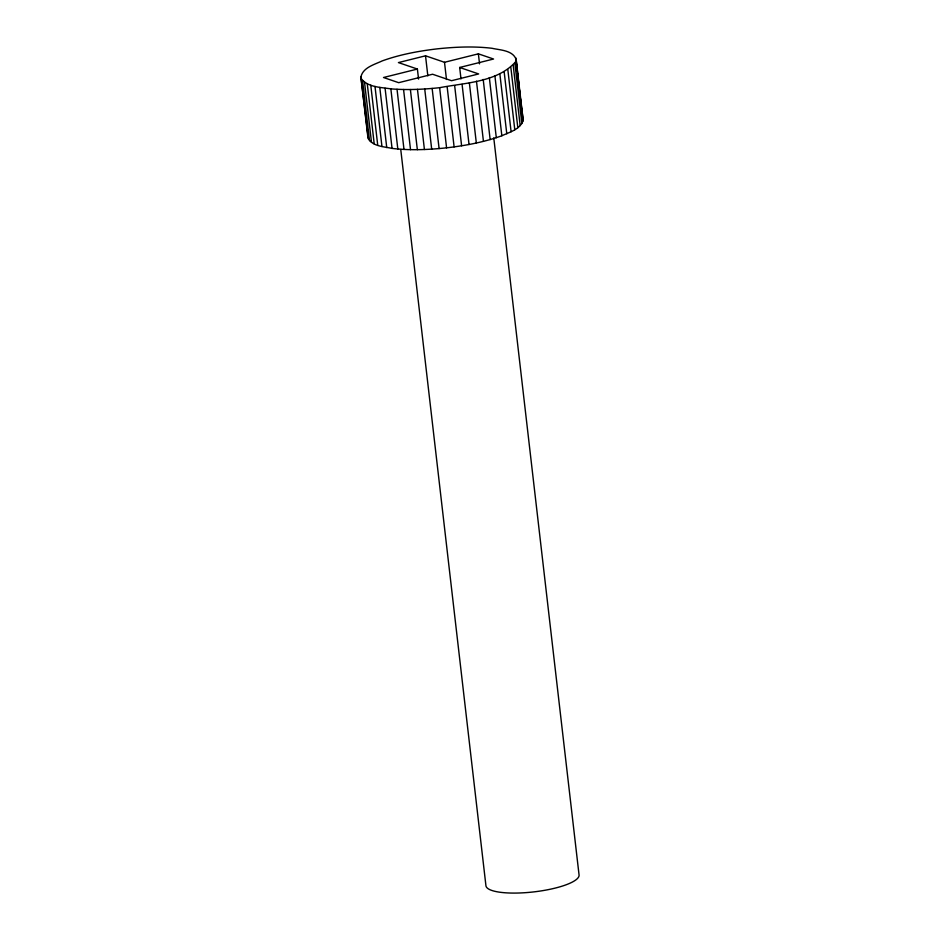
<?xml version="1.0" encoding="UTF-8"?>
<svg xmlns="http://www.w3.org/2000/svg" width="940" height="940" viewBox="0 0 940 940"><rect width="100%" height="100%" fill="white"/><g stroke="black" fill="none" stroke-linecap="round" stroke-linejoin="round"><path stroke-width="1.41" d="M360.913 76.963C362.922 67.457 374.52 64.566 382.192 60.912C399.97 54.473 418.7 51.042 437.429 48.833C455.536 46.929 473.866 46.119 491.973 48.281C500.151 50.149 512.923 50.184 516.154 59.573L523.11 119.721C521.101 129.215 509.504 132.117 501.843 135.76C484.053 142.21 465.324 145.641 446.582 147.839C428.487 149.754 410.157 150.564 392.051 148.403C383.873 146.523 371.1 146.487 367.869 137.111L360.913 76.963L368.327 138.956M522.84 121.636L516.154 59.573M361.371 78.807C368.128 87.467 380.9 87.256 390.852 88.865C407.102 90.169 423.447 89.429 439.626 87.69C465.218 82.708 497.613 82.344 515.884 61.488M461 78.925L459.672 67.469L493.559 59.02L478.378 53.839L444.503 62.287L425.526 55.812L398.419 62.581L417.395 69.055L418.559 79.078M417.395 69.055L383.508 77.503L398.689 82.685L432.576 74.237L451.541 80.711L478.648 73.943L459.672 67.469M523.11 119.721L520.337 97.819M515.696 57.716L517.188 70.606M517.517 73.473L520.008 94.963M514.897 63.45L521.865 123.61M513.216 65.471L520.173 125.619M510.855 67.504L517.811 127.652M507.823 69.548L514.779 129.708M504.134 71.593L511.102 131.753M499.822 73.614L506.778 133.774M494.875 75.611L501.843 135.76M489.329 77.55L496.297 137.698M493.77 137.886L579.087 875.211A46.883 11.656 -6.6 0 1 532.651 892.025A46.883 11.656 -6.6 0 1 485.898 885.398L400.757 149.531M483.195 79.418L490.151 139.567M478.378 53.839L479.541 63.861M476.474 81.204L483.442 141.364M469.365 82.873L476.333 143.021M462.081 84.342L469.037 144.502M454.655 85.646L461.611 145.794M444.503 62.287L446.488 79.477M447.146 86.762L454.114 146.91M439.626 87.69L446.582 147.839M432.142 88.431L439.098 148.59M425.526 55.812L427.841 75.87M424.727 88.995L431.683 149.143M417.466 89.347L424.422 149.507M410.392 89.523L417.348 149.683M403.565 89.5L410.522 149.66M397.032 89.288L403.988 149.437M390.852 88.865L397.82 149.013M385.083 88.242L392.051 148.403M379.784 87.42L386.74 147.58M374.99 86.398L381.957 146.546M370.771 85.164L377.739 145.312M367.258 83.754L374.214 143.914M364.52 82.215L371.488 142.375M362.57 80.558L369.526 140.718M361.853 80.769L362.346 85.07M362.84 89.371L363.334 93.659M363.839 97.96L364.168 100.827M364.661 105.115L365.166 109.416M365.66 113.717L366.154 118.005M366.659 122.306L367.152 126.606M367.481 129.462L367.975 133.762"/></g></svg>
